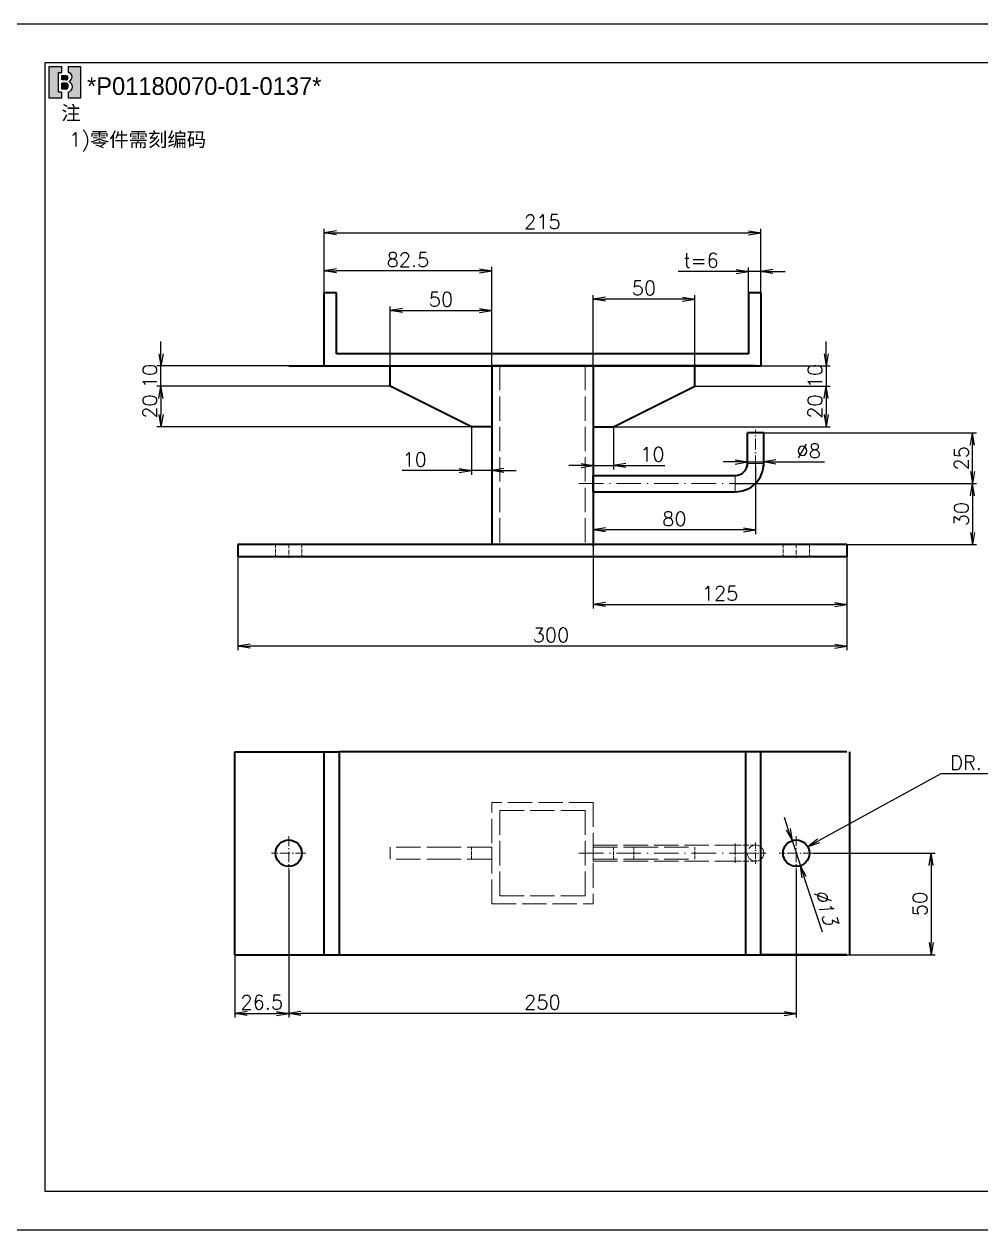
# Model space of a CAD drawing. Header units: inches. Extents: x 21 to 8642, y -3779 to 2137.
# Drawn here: x 7489 to 7961, y 19 to 613 of the extents above; entities that cross this region are included whole.
import ezdxf

# ---------------------------------------------------------------- set-up
doc = ezdxf.new("R2010")
doc.units = ezdxf.units.IN
doc.header["$MEASUREMENT"] = 0
for name, pattern in [('CENTER-HOKUTO', [23, 20, -1, 1, -1]), ('DASHDOT', [18.5, 12, -3, 0.5, -3]), ('DASHED', [15, 12, -3]), ('HIDDEN-HOKUTO', [3.8, 2.5, -1.3])]:
    doc.linetypes.add(name, pattern=pattern)
doc.layers.add('AM_7', color=2, linetype='CENTER-HOKUTO', lineweight=30)
doc.layers.add('AM_HID', color=1, linetype='HIDDEN-HOKUTO', lineweight=25)
doc.layers.add('title_frame', color=7, linetype='Continuous')
doc.layers.add('word_dim', color=253, linetype='Continuous')
doc.styles.add('DIM_FONT', font='romans.shx', dxfattribs={"oblique": 15})
doc.styles.get("Standard").update_dxf_attribs({"font": 'txt', "bigfont": 'gbcbig.shx'})
doc.dimstyles.new('SCALE-1-2', dxfattribs={"dimscale": 2, "dimtxt": 3.5, "dimasz": 3, "dimexe": 1, "dimexo": 0.5, "dimgap": 1, "dimtad": 3, "dimdsep": 46, "dimtxsty": 'DIM_FONT', "dimblk1": 'OPEN', "dimblk2": 'OPEN', "dimsah": 1, "dimcen": 0, "dimclrd": 256, "dimclre": 256, "dimclrt": 7, "dimazin": 2, "dimtfac": 0.6, "dimtmove": 0, "dimatfit": 3, "dimldrblk": 'OPEN', "dimfxl": 1, "dimtolj": 2, "dimlwd": -1, "dimarcsym": 0})
doc.dimstyles.new('STANDARD 1-2', dxfattribs={"dimscale": 2, "dimtxt": 3.5, "dimasz": 3, "dimexe": 1, "dimexo": 0, "dimgap": 1, "dimtad": 3, "dimdsep": 46, "dimtxsty": 'Standard', "dimblk1": 'OPEN', "dimblk2": 'OPEN', "dimsah": 1, "dimcen": 0, "dimclrd": 256, "dimclre": 256, "dimclrt": 3, "dimazin": 2, "dimtfac": 1, "dimtmove": 0, "dimatfit": 3, "dimldrblk": 'OPEN', "dimfxl": 1, "dimtolj": 1, "dimlwd": 25, "dimlwe": 25, "dimarcsym": 0})
doc.dimstyles.new('STANDARD1-2$3', dxfattribs={"dimscale": 2, "dimtxt": 3.5, "dimasz": 3, "dimexe": 1, "dimexo": 0, "dimgap": 1, "dimtad": 3, "dimtoh": 1, "dimdsep": 46, "dimtxsty": 'Standard', "dimblk1": 'OPEN', "dimblk2": 'OPEN', "dimsah": 1, "dimcen": 0, "dimclrd": 256, "dimclre": 256, "dimclrt": 3, "dimadec": 0, "dimazin": 0, "dimtfac": 1, "dimtofl": 0, "dimtmove": 0, "dimatfit": 3, "dimldrblk": 'OPEN', "dimfxl": 1, "dimtolj": 1, "dimtzin": 0, "dimarcsym": 0})

# ---------------------------------------------------------------- blocks, each defined once
blk = doc.blocks.new('B機密ﾏｰｸ')
blk.add_hatch(color=1).paths.add_polyline_path([(0.3999999986702711, 0.8149999997779807), (0.3999999986702711, 0.9999999997779806), (-1.3297288e-09, 0.9999999997779806), (-1.3297288e-09, -2.220193e-10), (0.3999999986702711, -2.220193e-10), (0.3999999986702711, 0.1849999997779807), (0.2999999986702711, 0.1849999997779807), (0.2999999986702711, 0.8149999997779807)])
h = blk.add_hatch(color=1)
edge = h.paths.add_edge_path()
edge.add_line((0.5999999986702714, 0.9999999997779806), (0.5999999986702718, 0.8142220507965398))
edge.add_arc((0.5849999986702712, 0.6699999997779816), 0.1449999999999991, -5.115907697472721e-13, 84.06222754839428, ccw=False)
edge.add_arc((0.5849999986702707, 0.6699999997779802), 0.1449999999999993, -69.82872865353448, 1.1368683772161603e-13, ccw=False)
edge.add_line((0.6349999986702715, 0.5338934238898192), (0.6349999986702711, 0.5120827805020305))
edge.add_arc((0.5699999986702688, 0.3549999997779789), 0.1700000000000021, 3.979039320256561e-13, 67.5204943905955, ccw=False)
edge.add_arc((0.5699999986702724, 0.3549999997779802), 0.1699999999999993, -79.83575137827683, 0, ccw=False)
edge.add_line((0.5999999986702714, 0.1876679944711657), (0.5999999986702714, -2.220192918400699e-10))
edge.add_line((0.5999999986702714, -2.220193e-10), (0.9999999986702712, -2.220193e-10))
edge.add_line((0.9999999986702712, -2.220193e-10), (0.9999999986702712, 0.9999999997779806))
edge.add_line((0.9999999986702712, 0.9999999997779806), (0.5999999986702714, 0.9999999997779806))
h = blk.add_hatch(color=1)
edge = h.paths.add_edge_path()
edge.add_arc((0.5299999986702706, 0.6449999997779808), 0.07, 359.9999999999989, 450)
edge.add_line((0.5299999986702706, 0.7149999997779806), (0.3999999986702711, 0.7149999997779806))
edge.add_line((0.3999999986702711, 0.7149999997779806), (0.3999999986702711, 0.5749999997779809))
edge.add_line((0.3999999986702711, 0.5749999997779809), (0.5299999986702701, 0.5749999997779809))
edge.add_arc((0.5299999986702701, 0.6449999997779808), 0.07, 270, 359.9999999999999)
h = blk.add_hatch(color=1)
edge = h.paths.add_edge_path()
edge.add_arc((0.5149999986702705, 0.3799999997779802), 0.095, 1.018e-13, 90)
edge.add_line((0.5149999986702705, 0.4749999997779804), (0.3999999986702711, 0.4749999997779808))
edge.add_line((0.3999999986702711, 0.4749999997779808), (0.3999999986702711, 0.2849999997779809))
edge.add_line((0.3999999986702711, 0.2849999997779809), (0.5149999986702718, 0.2849999997779809))
edge.add_arc((0.5149999986702718, 0.379999999777981), 0.095, 270, 360.0000000000003)
at = {"color": 1}
for p, q in [((-1.3297288e-09, -2.220193e-10), (-1.3297288e-09, 0.9999999997779806)), ((-1.3297288e-09, 0.9999999997779806), (0.3999999986702711, 0.9999999997779806)), ((0.2999999986702711, 0.8149999997779807), (0.3999999986702711, 0.8149999997779807)), ((0.2999999986702711, 0.1849999997779807), (0.2999999986702711, 0.8149999997779807)), ((0.3999999986702711, 0.8149999997779807), (0.3999999986702711, 0.9999999997779806)), ((0.5999999986702714, 0.9999999997779806), (0.5999999986702718, 0.8142220507965398)), ((0.5999999986702714, 0.9999999997779806), (0.9999999986702712, 0.9999999997779806)), ((0.9999999986702712, 0.9999999997779806), (0.9999999986702712, -2.220193e-10)), ((0.3999999986702711, 0.7149999997779806), (0.5299999986702706, 0.7149999997779806)), ((0.3999999986702711, 0.5749999997779809), (0.3999999986702711, 0.7149999997779806)), ((0.5299999986702701, 0.5749999997779809), (0.3999999986702711, 0.5749999997779809)), ((0.5149999986702705, 0.4749999997779804), (0.3999999986702711, 0.4749999997779808)), ((0.3999999986702711, 0.2849999997779809), (0.3999999986702711, 0.4749999997779808)), ((0.5699999986702711, 0.5249999997779802), (0.5699999986702716, 0.5249999997779807)), ((0.5999999986702705, 0.6449999997779794), (0.59999999867027, 0.6449999997779803)), ((0.6349999986702715, 0.5338934238898192), (0.6349999986702711, 0.5120827805020305)), ((0.7299999986702704, 0.6699999997779807), (0.7299999986702704, 0.6699999997779802)), ((0.3999999986702711, 0.1849999997779807), (0.2999999986702711, 0.1849999997779807)), ((0.5149999986702718, 0.2849999997779809), (0.3999999986702711, 0.2849999997779809)), ((0.3999999986702711, -2.220193e-10), (0.3999999986702711, 0.1849999997779807)), ((0.5999999986702714, 0.1876679944711657), (0.5999999986702714, -2.220193e-10)), ((0.6099999986702707, 0.3799999997779806), (0.609999998670272, 0.3799999997779815)), ((0.739999998670271, 0.3549999997779802), (0.739999998670271, 0.3549999997779802)), ((0.3999999986702711, -2.220193e-10), (-1.3297288e-09, -2.220193e-10)), ((0.9999999986702712, -2.220193e-10), (0.5999999986702714, -2.220193e-10))]:
    blk.add_line(p, q, dxfattribs=at)
for centre, radius, start, end in [((0.5849999986702712, 0.6699999997779816), 0.1449999999999991, 359.9999999999995, 84.06222754839432), ((0.5149999986702705, 0.3799999997779802), 0.095, 1.018e-13, 90), ((0.5299999986702706, 0.6449999997779808), 0.07, 359.9999999999989, 90), ((0.5299999986702701, 0.6449999997779808), 0.07, 270, 359.9999999999999), ((0.5849999986702707, 0.6699999997779802), 0.1449999999999993, 290.1712713464655, 1.781e-13), ((0.5699999986702688, 0.3549999997779789), 0.1700000000000021, 4.58e-13, 67.52049439059552), ((0.5149999986702718, 0.379999999777981), 0.095, 270, 2.799e-13), ((0.5699999986702724, 0.3549999997779802), 0.1699999999999993, 280.1642486217232, 0)]:
    blk.add_arc(centre, radius, start, end, dxfattribs=at)
blk.add_attdef('B機密ﾏｰｸ', (-0.0857467348302255, 1.074949466596297), '', height=0.2)
blk = doc.blocks.new('_Open')
at = {"color": 0, "lineweight": -2}
for p, q in [((-1, 0.1666666666666667), (0, 0)), ((-1, -0.1666666666666667), (0, 0)), ((0, 0), (-1, 0))]:
    blk.add_line(p, q, dxfattribs=at)
blk = doc.blocks.new('*D176')
at = {"lineweight": 25, "transparency": 16777216}
for p, q in [((7840.296528272107, 491.0195693172009), (7811.62986160544, 491.0195693172009)), ((7846.296528272107, 480.527498221536), (7846.296528272107, 493.0195693172009)), ((7852.296528272107, 491.0195693172009), (7846.296528272107, 491.0195693172009)), ((7852.296528272107, 480.527498221536), (7852.296528272107, 493.0195693172009)), ((7858.296528272107, 491.0195693172009), (7864.296528272107, 491.0195693172009))]:
    blk.add_line(p, q, dxfattribs=at)
at = {"layer": 'DEFPOINTS', "color": 0, "transparency": 16777216}
for p in [(7846.296528272107, 491.0195693172009), (7846.296528272107, 480.527498221536), (7852.296528272107, 480.527498221536)]:
    blk.add_point(p, dxfattribs=at)
at = {"lineweight": 25, "transparency": 16777216, "xscale": 6, "yscale": 6, "zscale": 6}
blk.add_blockref('_Open', (7846.296528272107, 491.0195693172009), dxfattribs=at)
at = {"lineweight": 25, "transparency": 16777216, "xscale": 6, "yscale": 6, "zscale": 6, "rotation": 180}
blk.add_blockref('_Open', (7852.296528272107, 491.0195693172009), dxfattribs=at)
at = {"color": 3, "transparency": 16777216, "insert": (7822.963194938774, 496.5195693172009), "char_height": 7, "attachment_point": 5}
blk.add_mtext('\\A1;t=6', dxfattribs=at)
blk = doc.blocks.new('*D177')
at = {"lineweight": 25, "transparency": 16777216}
for p, q in [((7637.296528272107, 480.527498221536), (7637.296528272107, 512.0456383887085)), ((7852.296528272107, 480.527498221536), (7852.296528272107, 512.0456383887085)), ((7643.296528272107, 510.0456383887085), (7846.296528272107, 510.0456383887085))]:
    blk.add_line(p, q, dxfattribs=at)
at = {"layer": 'DEFPOINTS', "color": 0, "transparency": 16777216}
for p in [(7852.296528272107, 510.0456383887085), (7637.296528272107, 480.527498221536), (7852.296528272107, 480.527498221536)]:
    blk.add_point(p, dxfattribs=at)
at = {"lineweight": 25, "transparency": 16777216, "xscale": 6, "yscale": 6, "zscale": 6, "rotation": 180}
blk.add_blockref('_Open', (7637.296528272107, 510.0456383887085), dxfattribs=at)
at = {"lineweight": 25, "transparency": 16777216, "xscale": 6, "yscale": 6, "zscale": 6}
blk.add_blockref('_Open', (7852.296528272107, 510.0456383887085), dxfattribs=at)
at = {"color": 3, "transparency": 16777216, "insert": (7744.796528272107, 515.5456383887085), "char_height": 7, "attachment_point": 5}
blk.add_mtext('\\A1;215', dxfattribs=at)
blk = doc.blocks.new('*D178')
at = {"lineweight": 25, "transparency": 16777216}
for p, q in [((7594.796528272107, 350.527498221536), (7594.796528272107, 304.4572759612365)), ((7894.796528272107, 350.527498221536), (7894.796528272107, 304.4572759612365)), ((7888.796528272107, 306.4572759612365), (7600.796528272107, 306.4572759612365))]:
    blk.add_line(p, q, dxfattribs=at)
at = {"layer": 'DEFPOINTS', "color": 0, "transparency": 16777216}
for p in [(7594.796528272107, 350.527498221536), (7894.796528272107, 350.527498221536), (7594.796528272107, 306.4572759612365)]:
    blk.add_point(p, dxfattribs=at)
at = {"lineweight": 25, "transparency": 16777216, "xscale": 6, "yscale": 6, "zscale": 6, "rotation": 180}
blk.add_blockref('_Open', (7594.796528272107, 306.4572759612365), dxfattribs=at)
at = {"lineweight": 25, "transparency": 16777216, "xscale": 6, "yscale": 6, "zscale": 6}
blk.add_blockref('_Open', (7894.796528272107, 306.4572759612365), dxfattribs=at)
at = {"color": 3, "transparency": 16777216, "insert": (7748.993079491987, 311.9572759612365), "char_height": 7, "attachment_point": 5}
blk.add_mtext('\\A1;300', dxfattribs=at)
blk = doc.blocks.new('*D179')
at = {"lineweight": 25, "transparency": 16777216}
for p, q in [((7769.796528272107, 356.527498221536), (7769.796528272107, 324.9775159017172)), ((7894.796528272107, 350.527498221536), (7894.796528272107, 324.9775159017172)), ((7775.796528272107, 326.9775159017172), (7888.796528272107, 326.9775159017172))]:
    blk.add_line(p, q, dxfattribs=at)
at = {"layer": 'DEFPOINTS', "color": 0, "transparency": 16777216}
for p in [(7769.796528272107, 356.527498221536), (7894.796528272107, 350.527498221536), (7894.796528272107, 326.9775159017172)]:
    blk.add_point(p, dxfattribs=at)
at = {"lineweight": 25, "transparency": 16777216, "xscale": 6, "yscale": 6, "zscale": 6, "rotation": 180}
blk.add_blockref('_Open', (7769.796528272107, 326.9775159017172), dxfattribs=at)
at = {"lineweight": 25, "transparency": 16777216, "xscale": 6, "yscale": 6, "zscale": 6}
blk.add_blockref('_Open', (7894.796528272107, 326.9775159017172), dxfattribs=at)
at = {"color": 3, "transparency": 16777216, "insert": (7832.296528272107, 332.4775159017172), "char_height": 7, "attachment_point": 5}
blk.add_mtext('\\A1;125', dxfattribs=at)
blk = doc.blocks.new('*D186')
at = {"lineweight": 25, "transparency": 16777216}
for p, q in [((7845.796528272107, 411.527498221536), (7845.796528272107, 395.2000577574127)), ((7853.796528272107, 411.527498221536), (7853.796528272107, 395.2000577574127)), ((7839.796528272107, 397.2000577574127), (7833.796528272107, 397.2000577574127)), ((7845.796528272107, 397.2000577574127), (7853.796528272107, 397.2000577574127)), ((7859.796528272107, 397.2000577574127), (7883.780538015562, 397.2000577574127))]:
    blk.add_line(p, q, dxfattribs=at)
at = {"layer": 'DEFPOINTS', "color": 0, "transparency": 16777216}
for p in [(7845.796528272107, 411.527498221536), (7853.796528272107, 411.527498221536), (7845.796528272107, 397.2000577574127)]:
    blk.add_point(p, dxfattribs=at)
at = {"lineweight": 25, "transparency": 16777216, "xscale": 6, "yscale": 6, "zscale": 6}
blk.add_blockref('_Open', (7845.796528272107, 397.2000577574127), dxfattribs=at)
at = {"lineweight": 25, "transparency": 16777216, "xscale": 6, "yscale": 6, "zscale": 6, "rotation": 180}
blk.add_blockref('_Open', (7853.796528272107, 397.2000577574127), dxfattribs=at)
at = {"color": 3, "transparency": 16777216, "insert": (7875.947204682228, 402.7000577574127), "char_height": 7, "attachment_point": 5}
blk.add_mtext('\\A1;%%c8', dxfattribs=at)
blk = doc.blocks.new('*D187')
at = {"lineweight": 25, "transparency": 16777216}
for p, q in [((7849.796528272107, 395.027498221536), (7849.796528272107, 361.7163373631065)), ((7769.796528272107, 372.257193993677), (7769.796528272107, 361.7163373631065)), ((7843.796528272107, 363.7163373631065), (7775.796528272107, 363.7163373631065))]:
    blk.add_line(p, q, dxfattribs=at)
at = {"layer": 'DEFPOINTS', "color": 0, "transparency": 16777216}
for p in [(7849.796528272107, 395.027498221536), (7769.796528272107, 372.257193993677), (7769.796528272107, 363.7163373631065)]:
    blk.add_point(p, dxfattribs=at)
at = {"lineweight": 25, "transparency": 16777216, "xscale": 6, "yscale": 6, "zscale": 6, "rotation": 180}
blk.add_blockref('_Open', (7769.796528272107, 363.7163373631065), dxfattribs=at)
at = {"lineweight": 25, "transparency": 16777216, "xscale": 6, "yscale": 6, "zscale": 6}
blk.add_blockref('_Open', (7849.796528272107, 363.7163373631065), dxfattribs=at)
at = {"color": 3, "transparency": 16777216, "insert": (7809.796528272107, 369.2163373631065), "char_height": 7, "attachment_point": 5}
blk.add_mtext('\\A1;80', dxfattribs=at)
blk = doc.blocks.new('*D188')
at = {"lineweight": 25, "transparency": 16777216}
for p, q in [((7853.796528272107, 411.527498221536), (7958.683521962646, 411.527498221536)), ((7956.683521962646, 392.527498221536), (7956.683521962646, 405.527498221536)), ((7846.796528272107, 386.527498221536), (7958.683521962646, 386.527498221536))]:
    blk.add_line(p, q, dxfattribs=at)
at = {"layer": 'DEFPOINTS', "color": 0, "transparency": 16777216}
for p in [(7853.796528272107, 411.527498221536), (7956.683521962646, 411.527498221536), (7846.796528272107, 386.527498221536)]:
    blk.add_point(p, dxfattribs=at)
at = {"lineweight": 25, "transparency": 16777216, "xscale": 6, "yscale": 6, "zscale": 6}
for p, rotation in [((7956.683521962646, 411.527498221536), 90), ((7956.683521962646, 386.527498221536), 270)]:
    blk.add_blockref('_Open', p, dxfattribs=dict(at, rotation=rotation))
at = {"color": 3, "transparency": 16777216, "insert": (7951.183521962646, 399.0274982215373), "char_height": 7, "attachment_point": 5, "rotation": 90}
blk.add_mtext('\\A1;25', dxfattribs=at)
blk = doc.blocks.new('*D189')
at = {"lineweight": 25, "transparency": 16777216}
for p, q in [((7839.796528272107, 386.527498221536), (7958.683521962646, 386.527498221536)), ((7956.683521962646, 380.527498221536), (7956.683521962646, 362.527498221536)), ((7894.796528272107, 356.527498221536), (7958.683521962646, 356.527498221536))]:
    blk.add_line(p, q, dxfattribs=at)
at = {"layer": 'DEFPOINTS', "color": 0, "transparency": 16777216}
for p in [(7839.796528272107, 386.527498221536), (7894.796528272107, 356.527498221536), (7956.683521962646, 356.527498221536)]:
    blk.add_point(p, dxfattribs=at)
at = {"lineweight": 25, "transparency": 16777216, "xscale": 6, "yscale": 6, "zscale": 6}
for p, rotation in [((7956.683521962646, 386.527498221536), 90), ((7956.683521962646, 356.527498221536), 270)]:
    blk.add_blockref('_Open', p, dxfattribs=dict(at, rotation=rotation))
at = {"color": 3, "transparency": 16777216, "insert": (7951.183521962646, 371.5274982215373), "char_height": 7, "attachment_point": 5, "rotation": 90}
blk.add_mtext('\\A1;30', dxfattribs=at)
blk = doc.blocks.new('*D190')
at = {"lineweight": 25, "transparency": 16777216}
for p, q in [((7769.796528272107, 444.527498221536), (7769.796528272107, 479.3831463822735)), ((7813.796528272107, 477.3831463822735), (7775.796528272107, 477.3831463822735)), ((7819.796528272107, 444.527498221536), (7819.796528272107, 479.3831463822735))]:
    blk.add_line(p, q, dxfattribs=at)
at = {"layer": 'DEFPOINTS', "color": 0, "transparency": 16777216}
for p in [(7769.796528272107, 477.3831463822735), (7769.796528272107, 444.527498221536), (7819.796528272107, 444.527498221536)]:
    blk.add_point(p, dxfattribs=at)
at = {"lineweight": 25, "transparency": 16777216, "xscale": 6, "yscale": 6, "zscale": 6, "rotation": 180}
blk.add_blockref('_Open', (7769.796528272107, 477.3831463822735), dxfattribs=at)
at = {"lineweight": 25, "transparency": 16777216, "xscale": 6, "yscale": 6, "zscale": 6}
blk.add_blockref('_Open', (7819.796528272107, 477.3831463822735), dxfattribs=at)
at = {"color": 3, "transparency": 16777216, "insert": (7794.796528272107, 482.8831463822735), "char_height": 7, "attachment_point": 5}
blk.add_mtext('\\A1;50', dxfattribs=at)
blk = doc.blocks.new('*D191')
at = {"lineweight": 25, "transparency": 16777216}
for p, q in [((7884.546396359403, 450.527498221536), (7884.546396359403, 456.527498221536)), ((7852.296528272107, 444.527498221536), (7886.546396359403, 444.527498221536)), ((7884.546396359403, 444.527498221536), (7884.546396359403, 434.527498221536)), ((7819.796528272107, 434.527498221536), (7886.546396359403, 434.527498221536)), ((7884.546396359403, 428.527498221536), (7884.546396359403, 422.527498221536))]:
    blk.add_line(p, q, dxfattribs=at)
at = {"layer": 'DEFPOINTS', "color": 0, "transparency": 16777216}
for p in [(7852.296528272107, 444.527498221536), (7819.796528272107, 434.527498221536), (7884.546396359403, 434.527498221536)]:
    blk.add_point(p, dxfattribs=at)
at = {"lineweight": 25, "transparency": 16777216, "xscale": 6, "yscale": 6, "zscale": 6}
for p, rotation in [((7884.546396359403, 444.527498221536), 270), ((7884.546396359403, 434.527498221536), 90)]:
    blk.add_blockref('_Open', p, dxfattribs=dict(at, rotation=rotation))
at = {"color": 3, "transparency": 16777216, "insert": (7879.046396359403, 439.5274982215373), "char_height": 7, "attachment_point": 5, "rotation": 90}
blk.add_mtext('\\A1;10', dxfattribs=at)
blk = doc.blocks.new('*D192')
at = {"lineweight": 25, "transparency": 16777216}
for p, q in [((7819.796528272107, 434.527498221536), (7886.54639635949, 434.527498221536)), ((7884.54639635949, 428.527498221536), (7884.54639635949, 420.527498221536)), ((7779.796528272107, 414.527498221536), (7886.54639635949, 414.527498221536))]:
    blk.add_line(p, q, dxfattribs=at)
at = {"layer": 'DEFPOINTS', "color": 0, "transparency": 16777216}
for p in [(7819.796528272107, 434.527498221536), (7779.796528272107, 414.527498221536), (7884.54639635949, 414.527498221536)]:
    blk.add_point(p, dxfattribs=at)
at = {"lineweight": 25, "transparency": 16777216, "xscale": 6, "yscale": 6, "zscale": 6}
for p, rotation in [((7884.54639635949, 434.527498221536), 90), ((7884.54639635949, 414.527498221536), 270)]:
    blk.add_blockref('_Open', p, dxfattribs=dict(at, rotation=rotation))
at = {"color": 3, "transparency": 16777216, "insert": (7879.04639635949, 424.5274982215373), "char_height": 7, "attachment_point": 5, "rotation": 90}
blk.add_mtext('\\A1;20', dxfattribs=at)
blk = doc.blocks.new('*D193')
at = {"lineweight": 25, "transparency": 16777216}
for p, q in [((7779.796528272107, 414.527498221536), (7779.796528272107, 393.4925288085415)), ((7763.796528272107, 395.4925288085415), (7757.796528272107, 395.4925288085415)), ((7769.796528272107, 355.527498221536), (7769.796528272107, 397.4925288085415)), ((7769.796528272107, 395.4925288085415), (7779.796528272107, 395.4925288085415)), ((7785.796528272107, 395.4925288085415), (7805.046528272098, 395.4925288085415))]:
    blk.add_line(p, q, dxfattribs=at)
at = {"layer": 'DEFPOINTS', "color": 0, "transparency": 16777216}
for p in [(7779.796528272107, 414.527498221536), (7769.796528272107, 395.4925288085415), (7769.796528272107, 355.527498221536)]:
    blk.add_point(p, dxfattribs=at)
at = {"lineweight": 25, "transparency": 16777216, "xscale": 6, "yscale": 6, "zscale": 6}
blk.add_blockref('_Open', (7769.796528272107, 395.4925288085415), dxfattribs=at)
at = {"lineweight": 25, "transparency": 16777216, "xscale": 6, "yscale": 6, "zscale": 6, "rotation": 180}
blk.add_blockref('_Open', (7779.796528272107, 395.4925288085415), dxfattribs=at)
at = {"color": 3, "transparency": 16777216, "insert": (7798.963194938764, 400.9925288085415), "char_height": 7, "attachment_point": 5}
blk.add_mtext('\\A1;10', dxfattribs=at)
blk = doc.blocks.new('*D194')
at = {"lineweight": 25, "transparency": 16777216}
for p, q in [((7719.796528272107, 439.527498221536), (7719.796528272107, 390.9533171855783)), ((7709.796528272078, 414.5274982215433), (7709.796528272078, 390.9533171855783)), ((7703.796528272078, 392.9533171855783), (7675.758684217541, 392.9533171855783)), ((7719.796528272107, 392.9533171855783), (7709.796528272078, 392.9533171855783)), ((7725.796528272107, 392.9533171855783), (7731.796528272107, 392.9533171855783))]:
    blk.add_line(p, q, dxfattribs=at)
at = {"layer": 'DEFPOINTS', "color": 0, "transparency": 16777216}
for p in [(7719.796528272107, 439.527498221536), (7709.796528272078, 414.5274982215433), (7719.796528272107, 392.9533171855783)]:
    blk.add_point(p, dxfattribs=at)
at = {"lineweight": 25, "transparency": 16777216, "xscale": 6, "yscale": 6, "zscale": 6}
blk.add_blockref('_Open', (7709.796528272078, 392.9533171855783), dxfattribs=at)
at = {"lineweight": 25, "transparency": 16777216, "xscale": 6, "yscale": 6, "zscale": 6, "rotation": 180}
blk.add_blockref('_Open', (7719.796528272107, 392.9533171855783), dxfattribs=at)
at = {"color": 3, "transparency": 16777216, "insert": (7681.842017550875, 398.4533171855783), "char_height": 7, "attachment_point": 5}
blk.add_mtext('\\A1;10', dxfattribs=at)
blk = doc.blocks.new('*D195')
at = {"lineweight": 25, "transparency": 16777216}
for p, q in [((7669.796528272107, 444.527498221536), (7669.796528272107, 473.8255316626764)), ((7675.796528272107, 471.8255316626764), (7713.796528272107, 471.8255316626764)), ((7719.796528272107, 444.527498221536), (7719.796528272107, 473.8255316626764))]:
    blk.add_line(p, q, dxfattribs=at)
at = {"layer": 'DEFPOINTS', "color": 0, "transparency": 16777216}
for p in [(7719.796528272107, 471.8255316626764), (7669.796528272107, 444.527498221536), (7719.796528272107, 444.527498221536)]:
    blk.add_point(p, dxfattribs=at)
at = {"lineweight": 25, "transparency": 16777216, "xscale": 6, "yscale": 6, "zscale": 6, "rotation": 180}
blk.add_blockref('_Open', (7669.796528272107, 471.8255316626764), dxfattribs=at)
at = {"lineweight": 25, "transparency": 16777216, "xscale": 6, "yscale": 6, "zscale": 6}
blk.add_blockref('_Open', (7719.796528272107, 471.8255316626764), dxfattribs=at)
at = {"color": 3, "transparency": 16777216, "insert": (7694.796528272107, 477.3255316626764), "char_height": 7, "attachment_point": 5}
blk.add_mtext('\\A1;50', dxfattribs=at)
blk = doc.blocks.new('*D196')
at = {"lineweight": 25, "transparency": 16777216}
for p, q in [((7556.896371375371, 450.527498221536), (7556.896371375371, 456.527498221536)), ((7637.296528272107, 444.527498221536), (7554.896371375371, 444.527498221536)), ((7556.896371375371, 434.5274982215324), (7556.896371375371, 444.527498221536)), ((7669.796528272107, 434.5274982215324), (7554.896371375371, 434.5274982215324)), ((7556.896371375371, 428.5274982215324), (7556.896371375371, 422.5274982215324))]:
    blk.add_line(p, q, dxfattribs=at)
at = {"layer": 'DEFPOINTS', "color": 0, "transparency": 16777216}
for p in [(7556.896371375371, 444.527498221536), (7637.296528272107, 444.527498221536), (7669.796528272107, 434.5274982215324)]:
    blk.add_point(p, dxfattribs=at)
at = {"lineweight": 25, "transparency": 16777216, "xscale": 6, "yscale": 6, "zscale": 6}
for p, rotation in [((7556.896371375371, 444.527498221536), 270), ((7556.896371375371, 434.5274982215324), 90)]:
    blk.add_blockref('_Open', p, dxfattribs=dict(at, rotation=rotation))
at = {"color": 3, "transparency": 16777216, "insert": (7551.396371375371, 439.5274982215354), "char_height": 7, "attachment_point": 5, "rotation": 90}
blk.add_mtext('\\A1;10', dxfattribs=at)
blk = doc.blocks.new('*D197')
at = {"lineweight": 25, "transparency": 16777216}
for p, q in [((7669.796528272107, 434.5274982215324), (7554.896371375429, 434.5274982215324)), ((7556.896371375429, 428.5274982215324), (7556.896371375429, 420.527498221536)), ((7709.796528272107, 414.527498221536), (7554.896371375429, 414.527498221536))]:
    blk.add_line(p, q, dxfattribs=at)
at = {"layer": 'DEFPOINTS', "color": 0, "transparency": 16777216}
for p in [(7669.796528272107, 434.5274982215324), (7556.896371375429, 414.527498221536), (7709.796528272107, 414.527498221536)]:
    blk.add_point(p, dxfattribs=at)
at = {"lineweight": 25, "transparency": 16777216, "xscale": 6, "yscale": 6, "zscale": 6}
for p, rotation in [((7556.896371375429, 434.5274982215324), 90), ((7556.896371375429, 414.527498221536), 270)]:
    blk.add_blockref('_Open', p, dxfattribs=dict(at, rotation=rotation))
at = {"color": 3, "transparency": 16777216, "insert": (7551.396371375429, 424.5274982215354), "char_height": 7, "attachment_point": 5, "rotation": 90}
blk.add_mtext('\\A1;20', dxfattribs=at)
blk = doc.blocks.new('*D199')
at = {"lineweight": 25, "transparency": 16777216}
for p, q in [((7637.296528272107, 480.527498221536), (7637.296528272107, 493.3329137081328)), ((7719.796528272107, 444.527498221536), (7719.796528272107, 493.3329137081328)), ((7713.796528272107, 491.3329137081328), (7643.296528272107, 491.3329137081328))]:
    blk.add_line(p, q, dxfattribs=at)
at = {"layer": 'DEFPOINTS', "color": 0, "transparency": 16777216}
for p in [(7637.296528272107, 491.3329137081328), (7637.296528272107, 480.527498221536), (7719.796528272107, 444.527498221536)]:
    blk.add_point(p, dxfattribs=at)
at = {"lineweight": 25, "transparency": 16777216, "xscale": 6, "yscale": 6, "zscale": 6, "rotation": 180}
blk.add_blockref('_Open', (7637.296528272107, 491.3329137081328), dxfattribs=at)
at = {"lineweight": 25, "transparency": 16777216, "xscale": 6, "yscale": 6, "zscale": 6}
blk.add_blockref('_Open', (7719.796528272107, 491.3329137081328), dxfattribs=at)
at = {"color": 3, "transparency": 16777216, "insert": (7678.546528272107, 496.8329137081328), "char_height": 7, "attachment_point": 5}
blk.add_mtext('\\A1;82.5', dxfattribs=at)
blk = doc.blocks.new('*D201')
at = {"linetype": 'Continuous', "lineweight": -2, "ltscale": 2, "transparency": 16777216}
for p, q in [((7941.080817110387, 243.6169572264507), (7880.754533085195, 210.5067322064697)), ((8032.414150443842, 243.6169572264507), (7941.080817110387, 243.6169572264507))]:
    blk.add_line(p, q, dxfattribs=at)
at = {"layer": 'DEFPOINTS', "color": 0, "linetype": 'Continuous', "ltscale": 2, "transparency": 16777216}
for p in [(7875.49469077499, 207.619855196313), (7864.098365769484, 201.3649550076066)]:
    blk.add_point(p, dxfattribs=at)
at = {"linetype": 'Continuous', "lineweight": -2, "ltscale": 2, "transparency": 16777216, "xscale": 6, "yscale": 6, "zscale": 6, "rotation": 208.7602868627807}
blk.add_blockref('_Open', (7875.49469077499, 207.619855196313), dxfattribs=at)
at = {"color": 3, "linetype": 'Continuous', "ltscale": 2, "transparency": 16777216, "insert": (7987.747483777175, 249.1169572264507), "char_height": 7, "attachment_point": 5}
blk.add_mtext('\\A1;DR. {\\Fromans,bigfont|c134;2}-{\\Fromans,bigfont|c134;∅13} THRU', dxfattribs=at)
blk = doc.blocks.new('*D202')
at = {"lineweight": 25, "transparency": 16777216}
for p, q in [((7878.246479443982, 204.4924051019348), (7938.235871200168, 204.4924051019348)), ((7936.235871200168, 198.4924051019348), (7936.235871200168, 160.4924051019347)), ((7852.296528272107, 154.4924051019348), (7938.235871200168, 154.4924051019347))]:
    blk.add_line(p, q, dxfattribs=at)
at = {"layer": 'DEFPOINTS', "color": 0, "transparency": 16777216}
for p in [(7878.246479443982, 204.4924051019348), (7852.296528272107, 154.4924051019348), (7936.235871200168, 154.4924051019347)]:
    blk.add_point(p, dxfattribs=at)
at = {"lineweight": 25, "transparency": 16777216, "xscale": 6, "yscale": 6, "zscale": 6}
for p, rotation in [((7936.235871200168, 204.4924051019348), 90), ((7936.235871200168, 154.4924051019347), 270)]:
    blk.add_blockref('_Open', p, dxfattribs=dict(at, rotation=rotation))
at = {"color": 3, "transparency": 16777216, "insert": (7930.735871200168, 179.492405101936), "char_height": 7, "attachment_point": 5, "rotation": 90}
blk.add_mtext('\\A1;50', dxfattribs=at)
blk = doc.blocks.new('*D203')
at = {"lineweight": 25, "transparency": 16777216}
for p, q in [((7619.796528272107, 196.0424539300598), (7619.796528272107, 123.550675114589)), ((7869.796528272107, 196.0424539300598), (7869.796528272107, 123.550675114589)), ((7863.796528272107, 125.550675114589), (7625.796528272107, 125.550675114589))]:
    blk.add_line(p, q, dxfattribs=at)
at = {"layer": 'DEFPOINTS', "color": 0, "transparency": 16777216}
for p in [(7619.796528272107, 196.0424539300598), (7869.796528272107, 196.0424539300598), (7619.796528272107, 125.550675114589)]:
    blk.add_point(p, dxfattribs=at)
at = {"lineweight": 25, "transparency": 16777216, "xscale": 6, "yscale": 6, "zscale": 6, "rotation": 180}
blk.add_blockref('_Open', (7619.796528272107, 125.550675114589), dxfattribs=at)
at = {"lineweight": 25, "transparency": 16777216, "xscale": 6, "yscale": 6, "zscale": 6}
blk.add_blockref('_Open', (7869.796528272107, 125.550675114589), dxfattribs=at)
at = {"color": 3, "transparency": 16777216, "insert": (7744.796528272107, 131.050675114589), "char_height": 7, "attachment_point": 5}
blk.add_mtext('\\A1;250', dxfattribs=at)
blk = doc.blocks.new('*D207')
at = {"lineweight": 25, "transparency": 16777216}
for p, q in [((7619.796528272107, 196.0424539300598), (7619.796528272107, 123.550675114589)), ((7593.296528272107, 154.4924051019348), (7593.296528272107, 123.550675114589)), ((7599.296528272107, 125.550675114589), (7613.796528272107, 125.550675114589))]:
    blk.add_line(p, q, dxfattribs=at)
at = {"layer": 'DEFPOINTS', "color": 0, "transparency": 16777216}
for p in [(7619.796528272107, 196.0424539300598), (7593.296528272107, 154.4924051019348), (7619.796528272107, 125.550675114589)]:
    blk.add_point(p, dxfattribs=at)
at = {"lineweight": 25, "transparency": 16777216, "xscale": 6, "yscale": 6, "zscale": 6, "rotation": 180}
blk.add_blockref('_Open', (7593.296528272107, 125.550675114589), dxfattribs=at)
at = {"lineweight": 25, "transparency": 16777216, "xscale": 6, "yscale": 6, "zscale": 6}
blk.add_blockref('_Open', (7619.796528272107, 125.550675114589), dxfattribs=at)
at = {"color": 3, "transparency": 16777216, "insert": (7606.546528272107, 131.050675114589), "char_height": 7, "attachment_point": 5}
blk.add_mtext('\\A1;26.5', dxfattribs=at)
blk = doc.blocks.new('*D382')
at = {"transparency": 16777216}
for p, q in [((7865.854139125613, 216.3544271815645), (7863.961792335296, 222.0481977797863)), ((7867.746485915929, 210.6606565833422), (7871.84657062828, 198.3241536205273)), ((7882.74090919109, 165.5448211464673), (7873.738917418597, 192.6303830223055))]:
    blk.add_line(p, q, dxfattribs=at)
at = {"layer": 'DEFPOINTS', "color": 0, "transparency": 16777216}
for p in [(7867.746485915929, 210.6606565833422), (7871.84657062828, 198.3241536205273)]:
    blk.add_point(p, dxfattribs=at)
at = {"transparency": 16777216, "xscale": 6, "yscale": 6, "zscale": 6}
for p, rotation in [((7867.746485915929, 210.6606565833422), 288.3844276669575), ((7871.84657062828, 198.3241536205273), 108.3844276669576)]:
    blk.add_blockref('_Open', p, dxfattribs=dict(at, rotation=rotation))
at = {"color": 7, "transparency": 16777216, "insert": (7884.40537641504, 177.9753680097319), "char_height": 7, "attachment_point": 5, "rotation": 288.38442766695755, "style": 'DIM_FONT'}
blk.add_mtext('\\A2;∅13', dxfattribs=at)

msp = doc.modelspace()

# ---------------------------------------------------------------- linework, layer by layer
at = {"color": 7, "lineweight": 35}
for p, q in [((7637.296528272107, 444.527498221536), (7637.296528272107, 480.527498221536)), ((7643.296528272107, 450.527498221536), (7643.296528272107, 480.527498221536)), ((7846.296528272107, 480.527498221536), (7846.296528272107, 450.527498221536)), ((7852.296528272107, 480.527498221536), (7852.296528272107, 444.527498221536)), ((7846.296528272107, 450.527498221536), (7643.296528272107, 450.527498221536)), ((7619.796528272107, 444.527498221536), (7719.796528272107, 444.527498221536)), ((7637.296528272107, 444.527498221536), (7852.296528272107, 444.527498221536)), ((7669.796528272107, 434.5274982215324), (7669.796528272107, 444.527498221536)), ((7769.796528272107, 444.527498221536), (7719.796528272107, 444.527498221536)), ((7719.796528272107, 444.527498221536), (7719.796528272107, 356.527498221536)), ((7769.796528272107, 444.527498221536), (7769.796528272107, 356.527498221536)), ((7769.796528272107, 444.527498221536), (7769.796528272107, 364.527498221536)), ((7849.796528272107, 444.527498221536), (7769.796528272107, 444.527498221536)), ((7819.796528272107, 434.5274982215324), (7819.796528272107, 444.527498221536)), ((7709.796528272107, 414.527498221536), (7669.796528272107, 434.527498221536)), ((7779.796528272107, 414.527498221536), (7819.796528272107, 434.527498221536)), ((7719.796528272107, 414.527498221536), (7709.796528272107, 414.527498221536)), ((7769.796528272107, 414.527498221536), (7779.796528272107, 414.527498221536)), ((7769.796528272107, 390.527498221536), (7839.796528272107, 390.527498221536)), ((7769.796528272107, 382.527498221536), (7839.796528272107, 382.527498221536)), ((7894.796528272107, 356.527498221536), (7594.796528272107, 356.527498221536)), ((7894.796528272107, 350.527498221536), (7594.796528272107, 350.527498221536)), ((7593.296528272107, 154.4924051019348), (7593.296528272107, 254.4924051019348)), ((7637.296528272107, 154.4924051019348), (7637.296528272107, 254.4924051019348)), ((7894.796528272107, 254.4924051019348), (7644.796528272107, 254.4924051019348)), ((7644.796528272107, 154.4924051019348), (7644.796528272107, 254.4924051019348)), ((7844.796528272107, 254.4924051019348), (7844.796528272107, 154.4924051019348)), ((7852.296528272107, 154.4924051019348), (7852.296528272107, 254.4924051019348)), ((7896.296528272107, 154.4924051019348), (7896.296528272107, 254.4924051019348)), ((7644.796528272107, 154.4924051019348), (7894.796528272107, 154.4924051019348))]:
    msp.add_line(p, q, dxfattribs=at)
at = {"color": 7, "lineweight": 35, "ltscale": 0.15}
for p, q in [((7643.296528272107, 480.527498221536), (7637.296528272107, 480.527498221536)), ((7852.296528272107, 480.527498221536), (7846.296528272107, 480.527498221536)), ((7594.796528272107, 356.527498221536), (7594.796528272107, 350.527498221536)), ((7894.796528272107, 356.527498221536), (7894.796528272107, 350.527498221536))]:
    msp.add_line(p, q, dxfattribs=at)
at = {"color": 7, "lineweight": 35, "ltscale": 0.1}
for p, q in [((7849.796528272107, 411.527498221536), (7845.796528272107, 411.527498221536)), ((7853.796528272107, 411.527498221536), (7849.796528272107, 411.527498221536)), ((7769.796528272107, 386.527498221536), (7769.796528272107, 390.527498221536)), ((7769.796528272107, 382.527498221536), (7769.796528272107, 386.527498221536))]:
    msp.add_line(p, q, dxfattribs=at)
at = {"color": 7, "lineweight": 35, "ltscale": 0.375}
for p, q in [((7845.796528272107, 396.527498221536), (7845.796528272107, 411.527498221536)), ((7853.796528272107, 396.527498221536), (7853.796528272107, 411.527498221536))]:
    msp.add_line(p, q, dxfattribs=at)
at = {"color": 7, "lineweight": 13, "ltscale": 0.1}
for p, q in [((7849.796528272107, 396.527498221536), (7845.796528272107, 396.527498221536)), ((7853.796528272107, 396.527498221536), (7849.796528272107, 396.527498221536)), ((7839.796528272107, 386.527498221536), (7839.796528272107, 390.527498221536)), ((7839.796528272107, 382.527498221536), (7839.796528272107, 386.527498221536))]:
    msp.add_line(p, q, dxfattribs=at)
at = {"color": 7, "lineweight": 35, "ltscale": 0.1875030517578125}
for p, q in [((7593.296528272107, 254.4924051019348), (7644.79665034242, 254.4924051019348)), ((7593.296528272107, 154.4924051019348), (7644.79665034242, 154.4924051019348))]:
    msp.add_line(p, q, dxfattribs=at)
at = {"color": 7, "lineweight": 35, "ltscale": 0.1874969482421875}
for p, q in [((7894.79665034242, 254.4924051019348), (7852.296528272107, 254.4924051019348)), ((7894.79665034242, 154.4924051019348), (7852.296528272107, 154.4924051019348))]:
    msp.add_line(p, q, dxfattribs=at)
at = {"color": 7, "lineweight": 35}
for centre in [(7619.796528272107, 204.4924051019348), (7869.796528272107, 204.4924051019348)]:
    msp.add_circle(centre, 6.499999999999991, dxfattribs=at)
for radius in [6, 14]:
    msp.add_arc((7839.796528272107, 396.527498221536), radius, 269.9999974953749, 0, dxfattribs=at)
at = {"layer": 'AM_7', "color": 2, "linetype": 'DASHDOT', "lineweight": 13, "ltscale": 0.45}
msp.add_line((7849.796528272107, 395.027498221536), (7849.796528272107, 413.027498221536), dxfattribs=at)
at = {"layer": 'AM_7', "color": 2, "linetype": 'DASHDOT', "lineweight": 13}
for p, q in [((7762.796528272107, 386.527498221536), (7846.796528272107, 386.527498221536)), ((7762.796528272107, 204.4924051019348), (7846.796528272107, 204.4924051019348))]:
    msp.add_line(p, q, dxfattribs=at)
at = {"layer": 'AM_7', "color": 2, "linetype": 'DASHDOT', "lineweight": 13, "ltscale": 0.1800148010253906}
for p, q in [((7619.796528272107, 357.1275348426298), (7619.796528272107, 349.9269428016141)), ((7869.796528272107, 357.1275348426298), (7869.796528272107, 349.9269428016141))]:
    msp.add_line(p, q, dxfattribs=at)
at = {"layer": 'AM_7', "color": 2, "linetype": 'DASHDOT', "lineweight": 13, "ltscale": 0.42249755859375}
for p, q in [((7619.796528272107, 212.9423562738098), (7619.796528272107, 196.0424539300598)), ((7869.796528272107, 212.9423562738098), (7869.796528272107, 196.0424539300598)), ((7628.246479443982, 204.4924051019348), (7611.346577100232, 204.4924051019348)), ((7878.246479443982, 204.4924051019348), (7861.346577100232, 204.4924051019348))]:
    msp.add_line(p, q, dxfattribs=at)
at = {"layer": 'AM_7', "color": 2, "linetype": 'DASHDOT', "lineweight": 13, "ltscale": 0.24000244140625}
msp.add_line((7839.796528272107, 199.6923562738098), (7839.796528272107, 209.2924539300598), dxfattribs=at)
at = {"layer": 'AM_7', "color": 2, "linetype": 'DASHDOT', "lineweight": 13, "ltscale": 0.25999755859375}
for p, q in [((7849.796528272107, 209.6923562738098), (7849.796528272107, 199.2924539300598)), ((7854.996479443982, 204.4924051019348), (7844.596577100232, 204.4924051019348))]:
    msp.add_line(p, q, dxfattribs=at)
at = {"layer": 'AM_HID', "color": 1, "linetype": 'DASHED', "lineweight": 13}
for p, q in [((7719.796528272107, 444.527498221536), (7719.796528272107, 364.527498221536)), ((7723.796528272107, 444.527498221536), (7723.796528272107, 356.527498221536)), ((7765.796528272107, 444.527498221536), (7765.796528272107, 356.527498221536)), ((7769.796528272107, 356.527498221536), (7719.796528272107, 356.527498221536)), ((7769.796528272107, 229.4924051019348), (7719.796528272107, 229.4924051019348)), ((7719.796528272107, 179.4924051019348), (7719.796528272107, 229.4924051019348)), ((7769.796528272107, 229.4924051019348), (7769.796528272107, 179.4924051019348)), ((7723.796528272107, 183.4924051019348), (7723.796528272107, 225.4924051019348)), ((7765.796528272107, 225.4924051019348), (7723.796528272107, 225.4924051019348)), ((7765.796528272107, 225.4924051019348), (7765.796528272107, 183.4924051019348)), ((7769.796528272107, 208.4924051019348), (7839.796528272107, 208.4924051019348)), ((7669.796528272107, 201.4924051019348), (7669.796528272107, 207.4924051019348)), ((7699.796528272107, 207.4924051019348), (7669.796528272078, 207.4924051019348)), ((7719.796528272107, 207.4924051019348), (7699.796528272107, 207.4924051019348)), ((7769.796528272107, 207.4924051019348), (7789.796528272107, 207.4924051019348)), ((7789.796528272107, 207.4924051019348), (7819.796528272107, 207.4924051019348)), ((7699.796528272107, 201.4924051019348), (7669.796528272107, 201.4924051019348)), ((7719.796528272107, 201.4924051019348), (7699.796528272107, 201.4924051019348)), ((7769.796528272107, 201.4924051019348), (7789.796528272107, 201.4924051019348)), ((7769.796528272107, 200.4924051019348), (7839.796528272107, 200.4924051019348)), ((7789.796528272107, 201.4924051019348), (7819.796528272107, 201.4924051019348)), ((7719.796528272107, 179.4924051019348), (7769.796528272107, 179.4924051019348)), ((7723.796528272107, 183.4924051019348), (7765.796528272107, 183.4924051019348))]:
    msp.add_line(p, q, dxfattribs=at)
at = {"layer": 'AM_HID', "color": 1, "linetype": 'DASHED', "lineweight": 13, "ltscale": 0.1}
for p, q in [((7849.796528272107, 396.527498221536), (7845.796528272107, 396.527498221536)), ((7853.796528272107, 396.527498221536), (7849.796528272107, 396.527498221536)), ((7839.796528272107, 386.527498221536), (7839.796528272107, 390.527498221536)), ((7839.796528272107, 382.527498221536), (7839.796528272107, 386.527498221536))]:
    msp.add_line(p, q, dxfattribs=at)
at = {"layer": 'AM_HID', "color": 1, "linetype": 'DASHED', "lineweight": 13, "ltscale": 0.15}
for p, q in [((7613.296528272107, 356.527498221536), (7613.296528272107, 350.527498221536)), ((7626.296528272107, 356.527498221536), (7626.296528272107, 350.527498221536)), ((7863.296528272107, 356.527498221536), (7863.296528272107, 350.527498221536)), ((7876.296528272107, 356.527498221536), (7876.296528272107, 350.527498221536)), ((7709.796528272107, 201.4924051019348), (7709.796528272107, 207.4924051019348)), ((7719.796528272107, 201.4924051019348), (7719.796528272107, 207.4924051019348)), ((7779.796528272107, 201.4924051019348), (7779.796528272107, 207.4924051019348)), ((7789.796528272107, 201.4924051019348), (7789.796528272107, 207.4924051019348)), ((7819.796528272107, 201.4924051019348), (7819.796528272107, 207.4924051019348))]:
    msp.add_line(p, q, dxfattribs=at)
at = {"layer": 'AM_HID', "color": 1, "linetype": 'DASHED', "lineweight": 13, "ltscale": 0.2}
for p, q in [((7769.796528272107, 200.4924051019348), (7769.796528272107, 208.4924051019348)), ((7839.796528272107, 200.4924051019348), (7839.796528272107, 208.4924051019348)), ((7839.796528272107, 200.4924051019348), (7839.796528272107, 208.4924051019348))]:
    msp.add_line(p, q, dxfattribs=at)
at = {"layer": 'AM_HID', "color": 1, "linetype": 'DASHED', "lineweight": 13, "ltscale": 0.25}
for p, q in [((7839.796528272107, 208.4924051019348), (7849.796528272107, 208.4924051019348)), ((7839.796528272107, 200.4924051019348), (7849.796528272107, 200.4924051019348))]:
    msp.add_line(p, q, dxfattribs=at)
at = {"layer": 'AM_HID', "color": 1, "linetype": 'DASHED', "lineweight": 13}
msp.add_circle((7849.796528272107, 204.4924051019348), 4, dxfattribs=at)
at = {"layer": 'title_frame', "color": 4}
msp.add_lwpolyline([(8319.154832416194, 612.9139793710065), (7479.154832416194, 612.9139793710065), (7479.154832416194, 18.91397937100692), (8319.154832416194, 18.91397937100692)], close=True, dxfattribs=at)
at = {"layer": 'word_dim'}
msp.add_lwpolyline([(7499.804832416101, 593.988979370989), (8298.50483241617, 593.988979370989), (8298.50483241617, 37.83897937099528), (7499.804832416101, 37.83897937099528)], close=True, dxfattribs=at)

# ---------------------------------------------------------------- block references
at = {"layer": 'title_frame', "xscale": 15.55749999999534, "yscale": 15.55749999999534, "zscale": 15.55749999999534}
msp.add_blockref('B機密ﾏｰｸ', (7501.764832436786, 576.4714793744361), dxfattribs=at)

# ---------------------------------------------------------------- texts
at = {"ltscale": 2, "char_height": 7, "attachment_point": 1}
for s, insert, width in [('{\\fSimSun|b0|i0|c134|p2;\\C3;注}', (7507.78634348175, 572.64912688196), 20.72938335666549), ('{\\Fromans,bigfont|c134;\\C3;1)\\fSimSun|b0|i0|c134|p2;零件需刻编码}', (7511.657089580965, 559.558356528335), 193.8122652991879)]:
    msp.add_mtext(s, dxfattribs=dict(at, insert=insert, width=width))
at = {"layer": 'word_dim', "color": 3, "linetype": 'Continuous', "insert": (7520.475120379919, 586.7596391519337), "char_height": 8.722000000000001, "width": 200, "attachment_point": 1}
msp.add_mtext('{\\f3 of 9 Barcode|b0|i0|c0|p82;*P01180070-\\f3 of 9 Barcode|b0|i0|c134|p82;01\\f3 of 9 Barcode|b0|i0|c0|p82;-0\\f3 of 9 Barcode|b0|i0|c134|p82;137\\f3 of 9 Barcode|b0|i0|c0|p82;*}', dxfattribs=at)

# ---------------------------------------------------------------- dimensions: what is measured, and where the dimension line sits
for base, p1, p2, picture, middle in [((7852.296528272107, 510.0456383887085), (7637.296528272107, 480.527498221536), (7852.296528272107, 480.527498221536), '*D177', (7744.796528272107, 515.5456383887085)), ((7637.296528272107, 491.3329137081328), (7719.796528272107, 444.527498221536), (7637.296528272107, 480.527498221536), '*D199', (7678.546528272107, 496.8329137081328)), ((7769.796528272107, 477.3831463822735), (7819.796528272107, 444.527498221536), (7769.796528272107, 444.527498221536), '*D190', (7794.796528272107, 482.8831463822735)), ((7719.796528272107, 471.8255316626764), (7669.796528272107, 444.527498221536), (7719.796528272107, 444.527498221536), '*D195', (7694.796528272107, 477.3255316626764)), ((7894.796528272107, 326.9775159017172), (7769.796528272107, 356.527498221536), (7894.796528272107, 350.527498221536), '*D179', (7832.296528272107, 332.4775159017172)), ((7619.796528272107, 125.550675114589), (7593.296528272107, 154.4924051019348), (7619.796528272107, 196.0424539300598), '*D207', (7606.546528272107, 131.050675114589)), ((7619.796528272107, 125.550675114589), (7869.796528272107, 196.0424539300598), (7619.796528272107, 196.0424539300598), '*D203', (7744.796528272107, 131.050675114589))]:
    dim = msp.add_linear_dim(base=base, p1=p1, p2=p2, dimstyle='STANDARD 1-2')
    dim.commit()
    dim.dimension.update_dxf_attribs({"geometry": picture, "text_midpoint": middle})
dim = msp.add_linear_dim(base=(7846.296528272107, 491.0195693172009), p1=(7852.296528272107, 480.527498221536), p2=(7846.296528272107, 480.527498221536), dimstyle='STANDARD 1-2', override={"dimpost": 't=<>'})
dim.commit()
dim.dimension.update_dxf_attribs({"geometry": '*D176', "text_midpoint": (7822.963194938774, 496.5195693172009)})
for base, p1, p2, picture, middle in [((7556.896371375371, 444.527498221536), (7669.796528272107, 434.5274982215324), (7637.296528272107, 444.527498221536), '*D196', (7556.896371375371, 439.5274982215354)), ((7884.546396359403, 434.527498221536), (7852.296528272107, 444.527498221536), (7819.796528272107, 434.527498221536), '*D191', (7884.546396359403, 439.5274982215373))]:
    dim = msp.add_linear_dim(base=base, p1=p1, p2=p2, angle=90, dimstyle='STANDARD 1-2')
    dim.commit()
    dim.dimension.update_dxf_attribs({"geometry": picture, "text_midpoint": middle, "dimtype": 160})
for base, p1, p2, picture, middle in [((7556.896371375429, 414.527498221536), (7669.796528272107, 434.5274982215324), (7709.796528272107, 414.527498221536), '*D197', (7551.396371375429, 424.5274982215354)), ((7884.54639635949, 414.527498221536), (7819.796528272107, 434.527498221536), (7779.796528272107, 414.527498221536), '*D192', (7879.04639635949, 424.5274982215373)), ((7956.683521962646, 411.527498221536), (7846.796528272107, 386.527498221536), (7853.796528272107, 411.527498221536), '*D188', (7951.183521962646, 399.0274982215373)), ((7956.683521962646, 356.527498221536), (7839.796528272107, 386.527498221536), (7894.796528272107, 356.527498221536), '*D189', (7951.183521962646, 371.5274982215373)), ((7936.235871200168, 154.4924051019347), (7878.246479443982, 204.4924051019348), (7852.296528272107, 154.4924051019348), '*D202', (7930.735871200168, 179.492405101936))]:
    dim = msp.add_linear_dim(base=base, p1=p1, p2=p2, angle=90, dimstyle='STANDARD 1-2')
    dim.commit()
    dim.dimension.update_dxf_attribs({"geometry": picture, "text_midpoint": middle})
for base, p1, p2, picture, middle in [((7719.796528272107, 392.9533171855783), (7709.796528272078, 414.5274982215433), (7719.796528272107, 439.527498221536), '*D194', (7681.842017550875, 392.9533171855783)), ((7769.796528272107, 395.4925288085415), (7779.796528272107, 414.527498221536), (7769.796528272107, 355.527498221536), '*D193', (7798.963194938764, 395.4925288085415)), ((7769.796528272107, 363.7163373631065), (7849.796528272107, 395.027498221536), (7769.796528272107, 372.257193993677), '*D187', (7809.796528272107, 363.7163373631065)), ((7594.796528272107, 306.4572759612365), (7894.796528272107, 350.527498221536), (7594.796528272107, 350.527498221536), '*D178', (7748.993079491987, 306.4572759612365))]:
    dim = msp.add_linear_dim(base=base, p1=p1, p2=p2, dimstyle='STANDARD 1-2')
    dim.commit()
    dim.dimension.update_dxf_attribs({"geometry": picture, "text_midpoint": middle, "dimtype": 160})
dim = msp.add_linear_dim(base=(7845.796528272107, 397.2000577574127), p1=(7853.796528272107, 411.527498221536), p2=(7845.796528272107, 411.527498221536), dimstyle='STANDARD 1-2', override={"dimpost": '%%c<>'})
dim.commit()
dim.dimension.update_dxf_attribs({"geometry": '*D186', "text_midpoint": (7875.947204682228, 397.2000577574127), "dimtype": 160})
at = {"linetype": 'Continuous', "ltscale": 2}
dim = msp.add_diameter_dim_2p(p1=(7864.098365769484, 201.3649550076066), p2=(7875.49469077499, 207.619855196313), text='DR. {\\Fromans,bigfont|c134;2}-{\\Fromans,bigfont|c134;<>} THRU', dimstyle='STANDARD1-2$3', dxfattribs=at)
dim.commit()
dim.dimension.update_dxf_attribs({"geometry": '*D201', "text_midpoint": (7987.747483777175, 243.6169572264507), "dimtype": 163})
dim = msp.add_diameter_dim_2p(p1=(7867.746485915929, 210.6606565833422), p2=(7871.84657062828, 198.3241536205273), dimstyle='SCALE-1-2')
dim.commit()
dim.dimension.update_dxf_attribs({"geometry": '*D382', "text_midpoint": (7884.40537641504, 177.9753680097319)})

doc.saveas('drawing.dxf')
